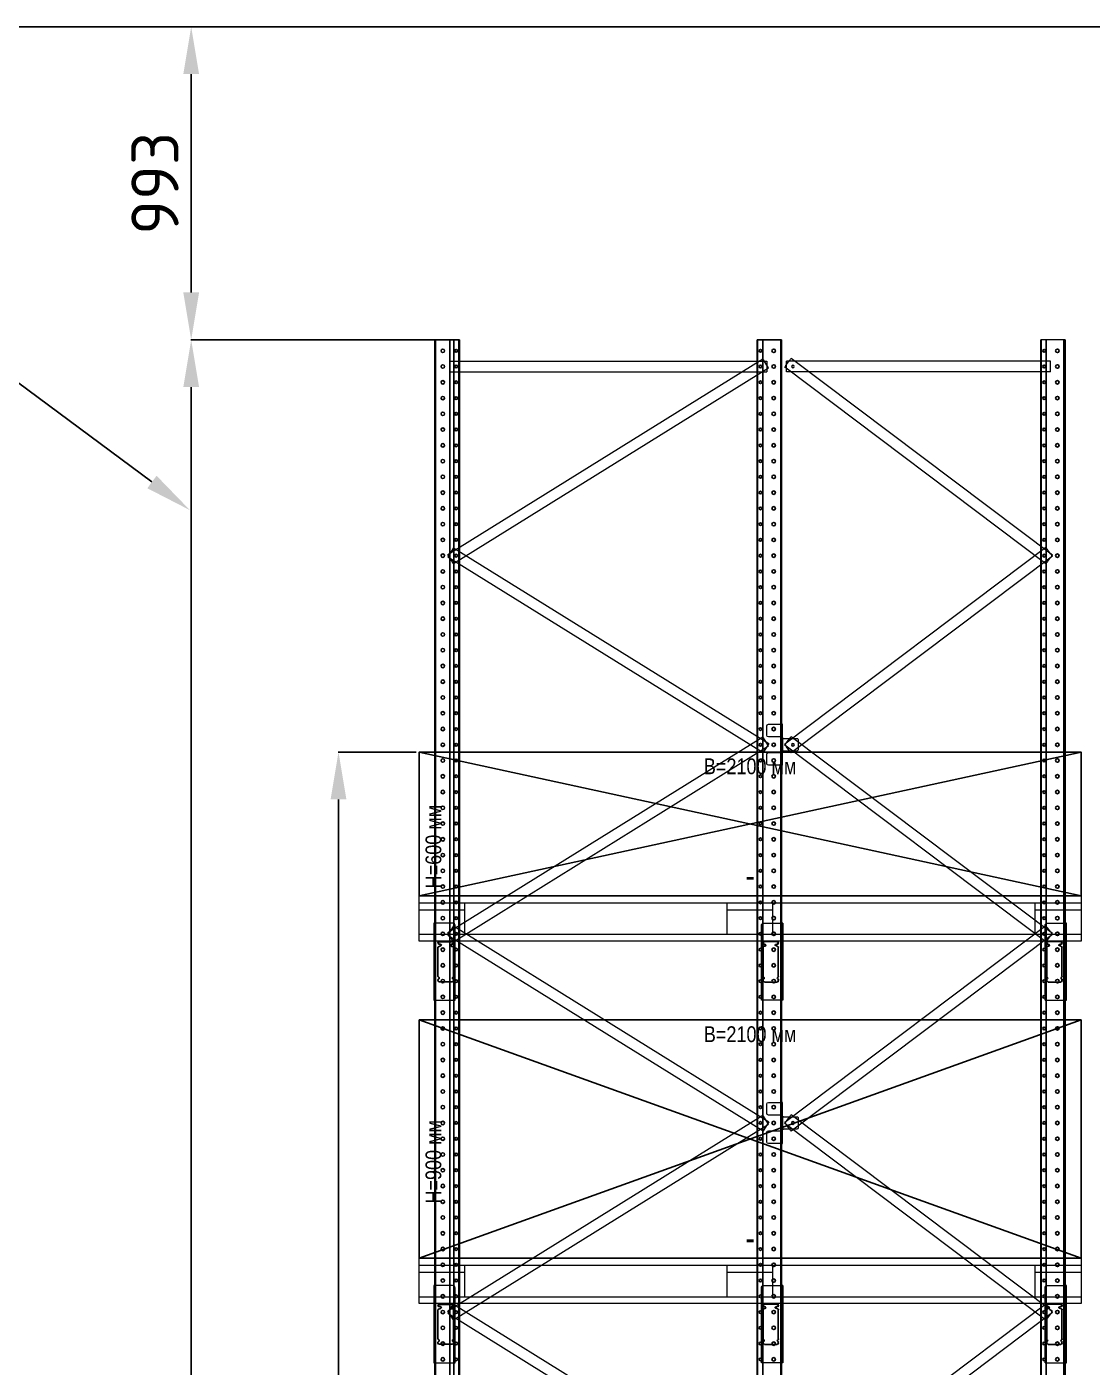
# Model space of a CAD drawing. Header units: millimetres. Extents: x 2140 to 223837, y 2113 to 170313.
# Drawn here: x 196262 to 199643, y 118670 to 122922 of the extents above; entities that cross this region are included whole.
import ezdxf
from ezdxf import colors
from ezdxf.entities.mleader import LeaderData, LeaderLine
from ezdxf.math import Vec2, Vec3

# ---------------------------------------------------------------- set-up
doc = ezdxf.new("R2010")
doc.units = ezdxf.units.MM
for name, color, linetype in [('0_ANNOT_Dimensions', 7, 'Continuous'), ('2.Стойка', 7, 'Continuous'), ('Аннотации', 7, 'Continuous')]:
    doc.layers.add(name, color=color, linetype=linetype)
for name, color, linetype, lineweight in [('1.Балка', 5, 'Continuous', 0), ('20.Груз', 7, 'Continuous', 0), ('25.Размера', 7, 'Continuous', 0), ('42.Наращиватель рамы', 7, 'Continuous', 0), ('7.Поддон', 32, 'Continuous', 0), ('9.Раскосы', 7, 'Continuous', 0), ('_Размеры', 7, 'Continuous', 9)]:
    doc.layers.add(name, color=color, linetype=linetype, lineweight=lineweight)
doc.styles.add('Arial Narrow', font='ARIALN.TTF')
doc.styles.add('GOST', font='isocpeur.ttf')
doc.styles.get("Standard").update_dxf_attribs({"font": 'isocpeur.ttf'})
doc.styles.add('Курсив', font='isocpeui.ttf')
doc.dimstyles.new('150', dxfattribs={"dimtxt": 150, "dimasz": 150, "dimexe": 1, "dimexo": 10, "dimgap": 40, "dimtad": 1, "dimdec": 0, "dimzin": 0, "dimdsep": 46, "dimtxsty": 'Standard', "dimcen": 0.09, "dimadec": 0, "dimazin": 0, "dimtfac": 1, "dimtdec": 0, "dimtofl": 0, "dimtmove": 0, "dimatfit": 3, "dimfxl": 1, "dimtolj": 1, "dimtzin": 0, "dimarcsym": 0})
doc.dimstyles.new('80', dxfattribs={"dimtxt": 80, "dimasz": 80, "dimexe": 0.18, "dimexo": 0, "dimgap": 20, "dimtad": 1, "dimdec": 0, "dimzin": 0, "dimdsep": 46, "dimtxsty": 'Курсив', "dimcen": 0.09, "dimadec": 0, "dimazin": 0, "dimtfac": 1, "dimtdec": 0, "dimtofl": 0, "dimtmove": 0, "dimatfit": 3, "dimfxl": 0.18, "dimtolj": 1, "dimtzin": 0, "dimarcsym": 0})
doc.dimstyles.new('blok40', dxfattribs={"dimtxt": 40, "dimasz": 80, "dimexe": 0.18, "dimexo": 0, "dimgap": 5, "dimtad": 1, "dimtoh": 1, "dimdec": 0, "dimzin": 0, "dimdsep": 46, "dimtxsty": 'GOST', "dimblk": 'NONE', "dimcen": 0.09, "dimse1": 1, "dimse2": 1, "dimsd1": 1, "dimsd2": 1, "dimadec": 0, "dimazin": 0, "dimtfac": 1, "dimtdec": 0, "dimtofl": 0, "dimtmove": 0, "dimatfit": 2, "dimldrblk": 'NONE', "dimfxl": 0.18, "dimtolj": 1, "dimtzin": 0, "dimarcsym": 0})
doc.dimstyles.new('Рзм блок', dxfattribs={"dimtxt": 40, "dimasz": 80, "dimexe": 0.18, "dimexo": 0, "dimgap": 5, "dimtad": 1, "dimtoh": 1, "dimdec": 0, "dimzin": 0, "dimdsep": 46, "dimtxsty": 'Курсив', "dimblk": 'NONE', "dimcen": 0.09, "dimse1": 1, "dimse2": 1, "dimsd1": 1, "dimsd2": 1, "dimadec": 0, "dimazin": 0, "dimtfac": 1, "dimtdec": 0, "dimtofl": 0, "dimtmove": 0, "dimatfit": 2, "dimldrblk": 'NONE', "dimfxl": 0.18, "dimtolj": 1, "dimtzin": 0, "dimarcsym": 0})

# ---------------------------------------------------------------- blocks, each defined once
blk = doc.blocks.new('*U452')
at = {"color": 0, "linetype": 'ByBlock'}
for p, q in [((0, 4), (0, 12204)), ((4.5, 12204), (0, 12204)), ((2, 4), (2, 12204)), ((46.8, 12204), (4.5, 12204)), ((51.1, 12204), (46.8, 12204)), ((57.8, 12204), (51.1, 12204)), ((60.1, 12204), (57.8, 12204)), ((60.1, 4), (60.1, 12204)), ((73.5, 12204), (60.1, 12204)), ((73.5, 12204), (76, 12204)), ((78, 12204), (76, 12204)), ((76, 4), (76, 12204)), ((78, 4), (78, 12204)), ((1022, 4), (1022, 12204)), ((1022, 12204), (1024, 12204)), ((1024, 4), (1024, 12204)), ((1026.5, 12204), (1024, 12204)), ((1026.5, 12204), (1039.9, 12204)), ((1039.9, 4), (1039.9, 12204)), ((1039.9, 12204), (1042.2, 12204)), ((1042.2, 12204), (1048.9, 12204)), ((1048.9, 12204), (1053.2, 12204)), ((1053.2, 4), (1053.2, 12204)), ((1053.2, 12204), (1095.5, 12204)), ((1095.5, 12204), (1100, 12204)), ((1098, 4), (1098, 12204)), ((1100, 4), (1100, 12204))]:
    blk.add_line(p, q, dxfattribs=at)
for centre, radius in [((25, 12169), 5.5), ((67, 12169), 4.25), ((1033, 12169), 4.25), ((1075, 12169), 5.5), ((25, 12119), 5.5), ((67, 12119), 4.25), ((1033, 12119), 4.25), ((1075, 12119), 5.5), ((25, 12069), 5.5), ((67, 12069), 4.25), ((1033, 12069), 4.25), ((1075, 12069), 5.5), ((25, 12019), 5.5), ((67, 12019), 4.25), ((1033, 12019), 4.25), ((1075, 12019), 5.5), ((25, 11969), 5.5), ((67, 11969), 4.25), ((1033, 11969), 4.25), ((1075, 11969), 5.5), ((25, 11919), 5.5), ((67, 11919), 4.25), ((1033, 11919), 4.25), ((1075, 11919), 5.5), ((25, 11869), 5.5), ((67, 11869), 4.25), ((1033, 11869), 4.25), ((1075, 11869), 5.5), ((25, 11819), 5.5), ((67, 11819), 4.25), ((1033, 11819), 4.25), ((1075, 11819), 5.5), ((25, 11769), 5.5), ((67, 11769), 4.25), ((1033, 11769), 4.25), ((1075, 11769), 5.5), ((25, 11719), 5.5), ((67, 11719), 4.25), ((1033, 11719), 4.25), ((1075, 11719), 5.5), ((25, 11669), 5.5), ((67, 11669), 4.25), ((1033, 11669), 4.25), ((1075, 11669), 5.5), ((25, 11619), 5.5), ((67, 11619), 4.25), ((1033, 11619), 4.25), ((1075, 11619), 5.5), ((25, 11569), 5.5), ((67, 11569), 4.25), ((1033, 11569), 4.25), ((1075, 11569), 5.5), ((25, 11519), 5.5), ((67, 11519), 4.25), ((1033, 11519), 4.25), ((1075, 11519), 5.5), ((25, 11469), 5.5), ((67, 11469), 4.25), ((1033, 11469), 4.25), ((1075, 11469), 5.5), ((25, 11419), 5.5), ((67, 11419), 4.25), ((1033, 11419), 4.25), ((1075, 11419), 5.5), ((25, 11369), 5.5), ((67, 11369), 4.25), ((1033, 11369), 4.25), ((1075, 11369), 5.5), ((25, 11319), 5.5), ((67, 11319), 4.25), ((1033, 11319), 4.25), ((1075, 11319), 5.5), ((25, 11269), 5.5), ((67, 11269), 4.25), ((1033, 11269), 4.25), ((1075, 11269), 5.5), ((25, 11219), 5.5), ((67, 11219), 4.25), ((1033, 11219), 4.25), ((1075, 11219), 5.5), ((25, 11169), 5.5), ((67, 11169), 4.25), ((1033, 11169), 4.25), ((1075, 11169), 5.5), ((25, 11119), 5.5), ((67, 11119), 4.25), ((1033, 11119), 4.25), ((1075, 11119), 5.5), ((25, 11069), 5.5), ((67, 11069), 4.25), ((1033, 11069), 4.25), ((1075, 11069), 5.5), ((25, 11019), 5.5), ((67, 11019), 4.25), ((1033, 11019), 4.25), ((1075, 11019), 5.5), ((25, 10969), 5.5), ((67, 10969), 4.25), ((1033, 10969), 4.25), ((1075, 10969), 5.5), ((25, 10919), 5.5), ((67, 10919), 4.25), ((1033, 10919), 4.25), ((1075, 10919), 5.5), ((25, 10869), 5.5), ((67, 10869), 4.25), ((1033, 10869), 4.25), ((1075, 10869), 5.5), ((25, 10819), 5.5), ((67, 10819), 4.25), ((1033, 10819), 4.25), ((1075, 10819), 5.5), ((25, 10769), 5.5), ((67, 10769), 4.25), ((1033, 10769), 4.25), ((1075, 10769), 5.5), ((25, 10719), 5.5), ((67, 10719), 4.25), ((1033, 10719), 4.25), ((1075, 10719), 5.5), ((25, 10669), 5.5), ((67, 10669), 4.25), ((1033, 10669), 4.25), ((1075, 10669), 5.5), ((25, 10619), 5.5), ((67, 10619), 4.25), ((1033, 10619), 4.25), ((1075, 10619), 5.5), ((25, 10569), 5.5), ((67, 10569), 4.25), ((1033, 10569), 4.25), ((1075, 10569), 5.5), ((25, 10519), 5.5), ((67, 10519), 4.25), ((1033, 10519), 4.25), ((1075, 10519), 5.5), ((25, 10469), 5.5), ((67, 10469), 4.25), ((1033, 10469), 4.25), ((1075, 10469), 5.5), ((25, 10419), 5.5), ((67, 10419), 4.25), ((1033, 10419), 4.25), ((1075, 10419), 5.5), ((25, 10369), 5.5), ((67, 10369), 4.25), ((1033, 10369), 4.25), ((1075, 10369), 5.5), ((25, 10319), 5.5), ((67, 10319), 4.25), ((1033, 10319), 4.25), ((1075, 10319), 5.5), ((25, 10269), 5.5), ((67, 10269), 4.25), ((1033, 10269), 4.25), ((1075, 10269), 5.5), ((25, 10219), 5.5), ((67, 10219), 4.25), ((1033, 10219), 4.25), ((1075, 10219), 5.5), ((25, 10169), 5.5), ((67, 10169), 4.25), ((1033, 10169), 4.25), ((1075, 10169), 5.5), ((25, 10119), 5.5), ((67, 10119), 4.25), ((1033, 10119), 4.25), ((1075, 10119), 5.5), ((25, 10069), 5.5), ((67, 10069), 4.25), ((1033, 10069), 4.25), ((1075, 10069), 5.5), ((25, 10019), 5.5), ((67, 10019), 4.25), ((1033, 10019), 4.25), ((1075, 10019), 5.5), ((25, 9969), 5.5), ((67, 9969), 4.25), ((1033, 9969), 4.25), ((1075, 9969), 5.5), ((25, 9919), 5.5), ((67, 9919), 4.25), ((1033, 9919), 4.25), ((1075, 9919), 5.5), ((25, 9869), 5.5), ((67, 9869), 4.25), ((1033, 9869), 4.25), ((1075, 9869), 5.5), ((25, 9819), 5.5), ((1075, 9819), 5.5), ((67, 9819), 4.25), ((1033, 9819), 4.25), ((25, 9769), 5.5), ((67, 9769), 4.25), ((1033, 9769), 4.25), ((1075, 9769), 5.5), ((25, 9719), 5.5), ((67, 9719), 4.25), ((1033, 9719), 4.25), ((1075, 9719), 5.5), ((25, 9669), 5.5), ((67, 9669), 4.25), ((1033, 9669), 4.25), ((1075, 9669), 5.5), ((25, 9619), 5.5), ((67, 9619), 4.25), ((1033, 9619), 4.25), ((1075, 9619), 5.5), ((25, 9569), 5.5), ((67, 9569), 4.25), ((1033, 9569), 4.25), ((1075, 9569), 5.5), ((25, 9519), 5.5), ((67, 9519), 4.25), ((1033, 9519), 4.25), ((1075, 9519), 5.5), ((25, 9469), 5.5), ((67, 9469), 4.25), ((1033, 9469), 4.25), ((1075, 9469), 5.5), ((25, 9419), 5.5), ((67, 9419), 4.25), ((1033, 9419), 4.25), ((1075, 9419), 5.5), ((25, 9369), 5.5), ((67, 9369), 4.25), ((1033, 9369), 4.25), ((1075, 9369), 5.5), ((25, 9319), 5.5), ((67, 9319), 4.25), ((1033, 9319), 4.25), ((1075, 9319), 5.5), ((25, 9269), 5.5), ((67, 9269), 4.25), ((1033, 9269), 4.25), ((1075, 9269), 5.5), ((25, 9219), 5.5), ((67, 9219), 4.25), ((1033, 9219), 4.25), ((1075, 9219), 5.5), ((25, 9169), 5.5), ((67, 9169), 4.25), ((1033, 9169), 4.25), ((1075, 9169), 5.5), ((25, 9119), 5.5), ((67, 9119), 4.25), ((1033, 9119), 4.25), ((1075, 9119), 5.5), ((25, 9069), 5.5), ((67, 9069), 4.25), ((1033, 9069), 4.25), ((1075, 9069), 5.5), ((25, 9019), 5.5), ((67, 9019), 4.25), ((1033, 9019), 4.25), ((1075, 9019), 5.5), ((25, 8969), 5.5), ((1075, 8969), 5.5), ((67, 8969), 4.25), ((1033, 8969), 4.25)]:
    blk.add_circle(centre, radius, dxfattribs=at)
at = {"layer": '9.Раскосы', "color": 0, "linetype": 'ByBlock'}
for p, q in [((41.2, 12115.1), (59.2, 12144)), ((1053, 12136), (47, 12136)), ((47, 12136), (47, 12102)), ((1059.1, 11522.9), (59.2, 12144)), ((1053, 12136), (1053, 12102)), ((1041.2, 11494), (41.2, 12115.1)), ((1053, 12102), (47, 12102)), ((1040.9, 11544), (40.9, 10922.9)), ((1040.9, 11544), (1058.8, 11515.1)), ((1058.8, 11515.1), (58.8, 10894)), ((1041.2, 11494), (1059.1, 11522.9)), ((41.2, 10915.1), (59.1, 10944)), ((1059.1, 10322.9), (59.1, 10944)), ((40.9, 10922.9), (58.8, 10894)), ((1041.2, 10294), (41.2, 10915.1)), ((1040.9, 10344), (40.9, 9722.9)), ((1040.9, 10344), (1058.8, 10315.1)), ((1058.8, 10315.1), (58.8, 9694)), ((1041.2, 10294), (1059.1, 10322.9)), ((41.2, 9715.1), (59.1, 9744)), ((1059.1, 9122.9), (59.1, 9744)), ((40.9, 9722.9), (58.8, 9694)), ((1041.2, 9094), (41.2, 9715.1)), ((1040.9, 9144), (40.9, 8522.9)), ((1040.9, 9144), (1058.8, 9115.1)), ((1058.8, 9115.1), (58.9, 8494)), ((1041.2, 9094), (1059.1, 9122.9))]:
    blk.add_line(p, q, dxfattribs=at)
blk = doc.blocks.new('*U515')
at = {"color": 0, "linetype": 'Continuous', "lineweight": 25}
for p, q in [((0, 0), (0, 12200)), ((4.5, 0), (4.5, 12200)), ((60.1, 0), (60.1, 12200)), ((76, 0), (76, 12200)), ((78, 0), (78, 12200))]:
    blk.add_line(p, q, dxfattribs=at)
for centre, radius in [((25, 12165), 5.5), ((67, 12165), 4.25), ((25, 12115), 5.5), ((67, 12115), 4.25), ((25, 12065), 5.5), ((67, 12065), 4.25), ((25, 12015), 5.5), ((67, 12015), 4.25), ((25, 11965), 5.5), ((67, 11965), 4.25), ((25, 11915), 5.5), ((67, 11915), 4.25), ((25, 11865), 5.5), ((67, 11865), 4.25), ((25, 11815), 5.5), ((67, 11815), 4.25), ((25, 11765), 5.5), ((67, 11765), 4.25), ((25, 11715), 5.5), ((67, 11715), 4.25), ((25, 11665), 5.5), ((67, 11665), 4.25), ((25, 11615), 5.5), ((67, 11615), 4.25), ((25, 11565), 5.5), ((67, 11565), 4.25), ((25, 11515), 5.5), ((67, 11515), 4.25), ((25, 11465), 5.5), ((67, 11465), 4.25), ((25, 11415), 5.5), ((67, 11415), 4.25), ((25, 11365), 5.5), ((67, 11365), 4.25), ((25, 11315), 5.5), ((67, 11315), 4.25), ((25, 11265), 5.5), ((67, 11265), 4.25), ((25, 11215), 5.5), ((67, 11215), 4.25), ((25, 11165), 5.5), ((67, 11165), 4.25), ((25, 11115), 5.5), ((67, 11115), 4.25), ((25, 11065), 5.5), ((67, 11065), 4.25), ((25, 11015), 5.5), ((67, 11015), 4.25), ((25, 10965), 5.5), ((67, 10965), 4.25), ((25, 10915), 5.5), ((67, 10915), 4.25), ((25, 10865), 5.5), ((67, 10865), 4.25), ((25, 10815), 5.5), ((67, 10815), 4.25), ((25, 10765), 5.5), ((67, 10765), 4.25), ((25, 10715), 5.5), ((67, 10715), 4.25), ((25, 10665), 5.5), ((67, 10665), 4.25), ((25, 10615), 5.5), ((67, 10615), 4.25), ((25, 10565), 5.5), ((67, 10565), 4.25), ((25, 10515), 5.5), ((67, 10515), 4.25), ((25, 10465), 5.5), ((67, 10465), 4.25), ((25, 10415), 5.5), ((67, 10415), 4.25), ((25, 10365), 5.5), ((67, 10365), 4.25), ((25, 10315), 5.5), ((67, 10315), 4.25), ((25, 10265), 5.5), ((67, 10265), 4.25), ((25, 10215), 5.5), ((67, 10215), 4.25), ((25, 10165), 5.5), ((67, 10165), 4.25), ((25, 10115), 5.5), ((67, 10115), 4.25), ((25, 10065), 5.5), ((67, 10065), 4.25), ((25, 10015), 5.5), ((67, 10015), 4.25), ((25, 9965), 5.5), ((67, 9965), 4.25), ((25, 9915), 5.5), ((67, 9915), 4.25), ((25, 9865), 5.5), ((67, 9865), 4.25), ((25, 9815), 5.5), ((67, 9815), 4.25), ((25, 9765), 5.5), ((67, 9765), 4.25), ((25, 9715), 5.5), ((67, 9715), 4.25), ((25, 9665), 5.5), ((67, 9665), 4.25), ((25, 9615), 5.5), ((67, 9615), 4.25), ((25, 9565), 5.5), ((67, 9565), 4.25), ((25, 9515), 5.5), ((67, 9515), 4.25), ((25, 9465), 5.5), ((67, 9465), 4.25), ((25, 9415), 5.5), ((67, 9415), 4.25), ((25, 9365), 5.5), ((67, 9365), 4.25), ((25, 9315), 5.5), ((67, 9315), 4.25), ((25, 9265), 5.5), ((67, 9265), 4.25), ((25, 9215), 5.5), ((67, 9215), 4.25), ((25, 9165), 5.5), ((67, 9165), 4.25), ((25, 9115), 5.5), ((67, 9115), 4.25), ((25, 9065), 5.5), ((67, 9065), 4.25), ((25, 9015), 5.5), ((67, 9015), 4.25), ((25, 8965), 5.5), ((67, 8965), 4.25)]:
    blk.add_circle(centre, radius, dxfattribs=at)
at = {"layer": '_Размеры', "color": 0}
blk.add_line((0, 12200), (78, 12200), dxfattribs=at)
blk = doc.blocks.new('*D428')
at = {"layer": 'Defpoints', "color": 0, "linetype": 'ByBlock', "transparency": 16777216}
for p in [(23.2, 2.4), (23.2, 2.4), (-802.8, -625.6)]:
    blk.add_point(p, dxfattribs=at)
at = {"layer": 'Defpoints', "color": 0, "linetype": 'ByBlock', "transparency": 16777216, "insert": (-782.1, -588.2), "char_height": 15, "attachment_point": 5, "rotation": 36.9733, "style": 'Курсив'}
blk.add_mtext('\\A1;1038', dxfattribs=at)
blk = doc.blocks.new('_None')
blk = doc.blocks.new('*D426')
at = {"layer": 'Defpoints', "color": 0, "linetype": 'ByBlock', "transparency": 16777216}
for p in [(-823.2, 598.4), (8.8, -21.6), (8.8, -21.6)]:
    blk.add_point(p, dxfattribs=at)
at = {"layer": 'Defpoints', "color": 0, "linetype": 'ByBlock', "transparency": 16777216, "insert": (-781.5, 589), "char_height": 15, "attachment_point": 5, "rotation": 323.0267, "style": 'Курсив'}
blk.add_mtext('\\A1;1038', dxfattribs=at)
blk = doc.blocks.new('*U461')
at = {"color": 0, "linetype": 'ByBlock'}
for p, q in [((-22, 10), (-22, -20)), ((23, 15), (-17, 15)), ((23, 15), (28, 15)), ((25.5, 15), (25.5, -25)), ((28, 15), (28, -25)), ((-17, -25), (23, -25)), ((28, -25), (23, -25)), ((25.5, -25), (25.5, -30)), ((25.5, -30), (30.5, -30)), ((25.5, -70), (25.5, -30)), ((28, -25), (28, -30)), ((28, -70), (28, -30)), ((73, -30), (30.5, -30)), ((78, -65), (78, -35)), ((-22, -80), (-22, -110)), ((23, -75), (-17, -75)), ((23, -75), (28, -75)), ((30.5, -70), (25.5, -70)), ((25.5, -70), (25.5, -75)), ((25.5, -75), (25.5, -115)), ((28, -70), (28, -75)), ((28, -75), (28, -115)), ((30.5, -70), (73, -70)), ((-17, -115), (23, -115)), ((28, -115), (23, -115))]:
    blk.add_line(p, q, dxfattribs=at)
for centre, radius in [((0, 0), 5.5), ((61, -50), 4.5), ((0, -100), 5.5)]:
    blk.add_circle(centre, radius, dxfattribs=at)
for centre, start, end in [((-17, 10), 90, 180), ((-17, -20), 180, 270), ((73, -35), 0, 90), ((-17, -80), 90, 180), ((73, -65), 270, 0), ((-17, -110), 180, 270)]:
    blk.add_arc(centre, 5, start, end, dxfattribs=at)
blk = doc.blocks.new('*U942')
at = {"layer": '42.Наращиватель рамы', "linetype": 'ByBlock', "rotation": 180}
blk.add_blockref('*U461', (29, -50), dxfattribs=at)
blk = doc.blocks.new('*U939')
at = {"color": 0, "linetype": 'ByBlock', "lineweight": -2, "transparency": 16777216}
for p in [(0, 10800), (0, 9600)]:
    blk.add_blockref('*U942', p, dxfattribs=at)
blk = doc.blocks.new('*D460')
at = {"layer": 'Defpoints', "color": 0, "linetype": 'ByBlock', "transparency": 16777216}
for p in [(-817, -17), (20, -12), (20, -12)]:
    blk.add_point(p, dxfattribs=at)
at = {"layer": 'Defpoints', "color": 0, "linetype": 'ByBlock', "transparency": 16777216, "insert": (-778, 0.6), "char_height": 15, "attachment_point": 5, "style": 'Курсив'}
blk.add_mtext('\\A1;837', dxfattribs=at)
blk = doc.blocks.new('*D976')
at = {"layer": '0_ANNOT_Dimensions', "color": 0, "lineweight": -2, "transparency": 16777216}
for p, q in [((197241.9, 122922.5), (196782.6, 122922.5)), ((196783.6, 122079.5), (196783.6, 122772.5)), ((197607, 121929.5), (196782.6, 121929.5))]:
    blk.add_line(p, q, dxfattribs=at)
at = {"layer": '0_ANNOT_Dimensions', "color": 0, "transparency": 16777216}
for points in [[(196758.6, 122772.5), (196808.6, 122772.5), (196783.6, 122922.5)], [(196758.6, 122079.5), (196808.6, 122079.5), (196783.6, 121929.5)]]:
    blk.add_solid(points, dxfattribs=at)
at = {"layer": 'Defpoints', "color": 0, "transparency": 16777216}
for p in [(196783.6, 122922.5), (197251.9, 122922.5), (197617, 121929.5)]:
    blk.add_point(p, dxfattribs=at)
at = {"layer": '0_ANNOT_Dimensions', "color": 0, "transparency": 16777216, "insert": (196668.6, 122426), "char_height": 150, "attachment_point": 5, "rotation": 90}
blk.add_mtext('\\A1;993', dxfattribs=at)
blk = doc.blocks.new('*D974')
at = {"layer": '0_ANNOT_Dimensions', "color": 0, "lineweight": -2, "transparency": 16777216}
for p, q in [((197607, 121929.5), (196782.6, 121929.5)), ((196783.6, 121779.5), (196783.6, 109879.5)), ((197584.3, 109729.5), (196782.6, 109729.5))]:
    blk.add_line(p, q, dxfattribs=at)
at = {"layer": '0_ANNOT_Dimensions', "color": 0, "transparency": 16777216}
for points in [[(196758.6, 121779.5), (196808.6, 121779.5), (196783.6, 121929.5)], [(196758.6, 109879.5), (196808.6, 109879.5), (196783.6, 109729.5)]]:
    blk.add_solid(points, dxfattribs=at)
at = {"layer": 'Defpoints', "color": 0, "transparency": 16777216}
for p in [(197617, 121929.5), (196783.6, 109729.5), (197594.3, 109729.5)]:
    blk.add_point(p, dxfattribs=at)
at = {"layer": '0_ANNOT_Dimensions', "color": 0, "transparency": 16777216, "insert": (196668.6, 115829.5), "char_height": 150, "attachment_point": 5, "rotation": 90}
blk.add_mtext('\\A1;12200', dxfattribs=at)
blk = doc.blocks.new('*D975')
at = {"layer": '0_ANNOT_Dimensions', "color": 0, "lineweight": -2, "transparency": 16777216}
for p, q in [((197497, 120621.3), (197250, 120621.3)), ((197251, 120471.3), (197251, 109872.5)), ((197747, 109722.5), (197250, 109722.5))]:
    blk.add_line(p, q, dxfattribs=at)
at = {"layer": '0_ANNOT_Dimensions', "color": 0, "transparency": 16777216}
for points in [[(197226, 120471.3), (197276, 120471.3), (197251, 120621.3)], [(197226, 109872.5), (197276, 109872.5), (197251, 109722.5)]]:
    blk.add_solid(points, dxfattribs=at)
at = {"layer": 'Defpoints', "color": 0, "transparency": 16777216}
for p in [(197507, 120621.3), (197251, 109722.5), (197757, 109722.5)]:
    blk.add_point(p, dxfattribs=at)
at = {"layer": '0_ANNOT_Dimensions', "color": 0, "transparency": 16777216, "insert": (197136, 115171.9), "char_height": 150, "attachment_point": 5, "rotation": 90}
blk.add_mtext('\\A1;10899', dxfattribs=at)
blk = doc.blocks.new('*U922')
at = {"layer": '1.Балка', "color": 0, "linetype": 'ByBlock'}
for p, q in [((-15.5, -135.2), (-15.5, -42.5)), ((-15.5, -42.5), (-14.3, -42.5)), ((-14.3, -135.2), (-14.3, -42.5)), ((-14.2, -29.5), (-14.2, -29.5)), ((-13.5, -39.7), (-6.8, -37.2)), ((-13.1, -40.8), (-13.5, -39.7)), ((-13.1, -40.8), (-6.4, -38.4)), ((-9.8, -23.2), (28.8, -23.2)), ((-9.8, -24.4), (-9.8, -23.2)), ((-9.8, -24.4), (28.8, -24.4)), ((-9.8, -24.4), (28.8, -24.4)), ((-9.8, -25.6), (-9.8, -24.4)), ((-9.8, -25.6), (28.8, -25.6)), ((-7.5, -32.2), (-9.8, -32.2)), ((-9.8, -33.4), (-9.8, -32.2)), ((-7.5, -33.4), (-9.8, -33.4)), ((-7.5, -33.4), (-9.8, -33.4)), ((-9.8, -34.6), (-9.8, -33.4)), ((-7.5, -34.6), (-9.8, -34.6)), ((-7.5, -32.2), (-7.5, -33.4)), ((-7.5, -33.4), (-7.5, -34.6)), ((-6.8, -37.2), (-6.4, -38.4)), ((26.5, -33.4), (26.5, -32.2)), ((28.8, -32.2), (26.5, -32.2)), ((28.8, -33.4), (26.5, -33.4)), ((27.9, -39.7), (28.2, -38.5)), ((27.9, -39.7), (31.8, -40.4)), ((28.2, -38.5), (32, -39.2)), ((28.6, -34.6), (28.6, -33.4)), ((28.8, -23.2), (28.8, -24.4)), ((28.8, -24.4), (28.8, -25.6)), ((28.8, -32.2), (28.8, -33.4)), ((32, -39.2), (31.8, -40.4)), ((33.3, -42.2), (33.3, -135.2)), ((33.3, -42.2), (34.5, -42.2)), ((34.5, -42.2), (34.5, -135.2)), ((1015.5, -42.2), (1015.5, -135.2)), ((1016.7, -42.2), (1015.5, -42.2)), ((1016.7, -42.2), (1016.7, -135.2)), ((1017, -30.3), (1017, -30.3)), ((1021.8, -38.5), (1018, -39.2)), ((1018, -39.2), (1018.2, -40.4)), ((1022.1, -39.7), (1018.2, -40.4)), ((1059.8, -23.2), (1021.2, -23.2)), ((1021.2, -23.2), (1021.2, -24.4)), ((1059.8, -24.4), (1021.2, -24.4)), ((1059.8, -24.4), (1021.2, -24.4)), ((1021.2, -24.4), (1021.2, -25.6)), ((1059.8, -25.6), (1021.2, -25.6)), ((1021.2, -32.2), (1023.5, -32.2)), ((1021.2, -32.2), (1021.2, -33.4)), ((1021.2, -33.4), (1023.5, -33.4)), ((1021.4, -34.6), (1021.4, -33.4)), ((1022.1, -39.7), (1021.8, -38.5)), ((1023.5, -33.4), (1023.5, -32.2)), ((1056.8, -37.2), (1056.4, -38.4)), ((1063.1, -40.8), (1056.4, -38.4)), ((1063.5, -39.7), (1056.8, -37.2)), ((1057.5, -32.2), (1059.8, -32.2)), ((1057.5, -32.2), (1057.5, -33.4)), ((1057.5, -33.4), (1059.8, -33.4)), ((1057.5, -33.4), (1057.5, -34.6)), ((1057.5, -33.4), (1059.8, -33.4)), ((1057.5, -34.6), (1059.8, -34.6)), ((1059.8, -24.4), (1059.8, -23.2)), ((1059.8, -25.6), (1059.8, -24.4)), ((1059.8, -33.4), (1059.8, -32.2)), ((1059.8, -34.6), (1059.8, -33.4)), ((1063.1, -40.8), (1063.5, -39.7)), ((1064.3, -29.5), (1064.3, -29.5)), ((1064.3, -135.2), (1064.3, -42.5)), ((1065.5, -42.5), (1064.3, -42.5)), ((1065.5, -135.2), (1065.5, -42.5)), ((-14.3, -135.2), (-15.5, -135.2)), ((-15.5, -148.2), (-15.5, -145.5)), ((-15.5, -145.5), (-14.3, -145.5)), ((-14.3, -148.2), (-15.5, -148.2)), ((-14.3, -148.2), (-14.3, -145.5)), ((-14, -137.8), (-13.4, -136.7)), ((-14, -142.9), (-13.4, -144)), ((29.5, -152), (-10.5, -152)), ((-10.5, -153.2), (-10.5, -152)), ((29.5, -153.2), (-10.5, -153.2)), ((29.5, -152), (29.5, -153.2)), ((33, -137.8), (32.4, -136.7)), ((33, -142.9), (32.4, -144)), ((34.5, -135.2), (33.3, -135.2)), ((33.3, -145.5), (33.3, -148.2)), ((33.3, -145.5), (34.5, -145.5)), ((34.5, -148.2), (33.3, -148.2)), ((34.5, -145.5), (34.5, -148.2)), ((1015.5, -135.2), (1016.7, -135.2)), ((1015.5, -145.5), (1015.5, -148.2)), ((1016.7, -145.5), (1015.5, -145.5)), ((1015.5, -148.2), (1016.7, -148.2)), ((1016.7, -145.5), (1016.7, -148.2)), ((1017, -137.8), (1017.6, -136.7)), ((1017, -142.9), (1017.6, -144)), ((1020.5, -152), (1060.5, -152)), ((1020.5, -152), (1020.5, -153.2)), ((1020.5, -153.2), (1060.5, -153.2)), ((1060.5, -153.2), (1060.5, -152)), ((1064, -137.8), (1063.4, -136.7)), ((1064, -142.9), (1063.4, -144)), ((1064.3, -135.2), (1065.5, -135.2)), ((1064.3, -148.2), (1064.3, -145.5)), ((1065.5, -145.5), (1064.3, -145.5)), ((1064.3, -148.2), (1065.5, -148.2)), ((1065.5, -148.2), (1065.5, -145.5))]:
    blk.add_line(p, q, dxfattribs=at)
for points in [[(-29, 34.3), (-29, -210.7), (-21, -210.7), (39, -210.7), (39, 26.3, 0.414214), (31, 34.3), (-21, 34.3), (-29, 34.3), (-25, 34.3), (-25, -210.7)], [(1079, 34.3), (1079, -210.7), (1071, -210.7), (1011, -210.7), (1011, 26.3, -0.414214), (1019, 34.3), (1071, 34.3), (1079, 34.3), (1075, 34.3), (1075, -210.7)]]:
    blk.add_lwpolyline(points, format="xyb", dxfattribs=at)
for centre, radius, start, end in [((-9.8, -28.9), 5.71, 90, 270), ((-12.5, -42.5), 3, 110, 180), ((-9.8, -28.9), 4.51, 90, 270), ((-9.8, -28.9), 4.5, 90, 270), ((-12.5, -42.5), 1.8, 110, 180), ((-9.8, -28.9), 3.3, 90, 270), ((-7.5, -35.4), 3.2, 290, 90), ((-7.5, -35.4), 2, 290, 90), ((28.5, -36.6), 3.2, 87.83, 260), ((28.5, -36.6), 2, 87.83, 260), ((28.8, -28.9), 5.71, 267.83, 90), ((28.8, -28.9), 4.51, 267.83, 90), ((28.8, -28.9), 4.5, 270, 90), ((28.8, -28.9), 3.3, 270, 90), ((31.5, -42.2), 1.8, 0, 80), ((31.5, -42.2), 3, 0, 80), ((1021.2, -28.9), 5.71, 90, 272.17), ((1018.5, -42.2), 3, 100, 180), ((1021.2, -28.9), 4.51, 90, 272.17), ((1021.2, -28.9), 4.5, 90, 270), ((1018.5, -42.2), 1.8, 100, 180), ((1021.2, -28.9), 3.3, 90, 270), ((1021.5, -36.6), 3.2, 280, 92.17), ((1021.5, -36.6), 2, 280, 92.17), ((1057.5, -35.4), 3.2, 90, 250), ((1057.5, -35.4), 2, 90, 250), ((1059.8, -28.9), 5.71, 270, 90), ((1059.8, -28.9), 4.51, 270, 90), ((1059.8, -28.9), 4.5, 270, 90), ((1059.8, -28.9), 3.3, 270, 90), ((1062.5, -42.5), 1.8, 0, 70), ((1062.5, -42.5), 3, 0, 70), ((-12.5, -135.2), 3, 180, 240), ((-12.5, -145.5), 3, 120, 180), ((-10.5, -148.2), 5, 180, 270), ((-12.5, -135.2), 1.8, 180, 240), ((-12.5, -145.5), 1.8, 120, 180), ((-10.5, -148.2), 3.8, 180, 270), ((-15.5, -140.4), 3, 300, 60), ((-15.5, -140.4), 4.2, 300, 60), ((29.5, -148.2), 3.8, 270, 0), ((29.5, -148.2), 5, 270, 0), ((34.5, -140.4), 4.2, 120, 240), ((34.5, -140.4), 3, 120, 240), ((31.5, -135.2), 1.8, 300, 0), ((31.5, -145.5), 1.8, 0, 60), ((31.5, -135.2), 3, 300, 0), ((31.5, -145.5), 3, 0, 60), ((1018.5, -135.2), 3, 180, 240), ((1018.5, -145.5), 3, 120, 180), ((1020.5, -148.2), 5, 180, 270), ((1018.5, -135.2), 1.8, 180, 240), ((1018.5, -145.5), 1.8, 120, 180), ((1020.5, -148.2), 3.8, 180, 270), ((1015.5, -140.4), 3, 300, 60), ((1015.5, -140.4), 4.2, 300, 60), ((1060.5, -148.2), 3.8, 270, 0), ((1060.5, -148.2), 5, 270, 0), ((1065.5, -140.4), 4.2, 120, 240), ((1065.5, -140.4), 3, 120, 240), ((1062.5, -135.2), 1.8, 300, 0), ((1062.5, -145.5), 1.8, 0, 60), ((1062.5, -135.2), 3, 300, 0), ((1062.5, -145.5), 3, 0, 60)]:
    blk.add_arc(centre, radius, start, end, dxfattribs=at)
blk = doc.blocks.new('*D930')
at = {"layer": 'Defpoints', "color": 0, "transparency": 16777216}
for p in [(-29, -196.2), (-29, -210.3), (39, -193.1)]:
    blk.add_point(p, dxfattribs=at)
at = {"layer": '0_ANNOT_Dimensions', "color": 0, "transparency": 16777216, "insert": (7.2, -200.3), "char_height": 10, "attachment_point": 5, "style": 'Курсив'}
blk.add_mtext('\\A1;close', dxfattribs=at)
blk = doc.blocks.new('*D1199')
at = {"layer": 'Defpoints', "color": 0, "linetype": 'ByBlock', "transparency": 16777216}
for p in [(-1050, 900), (-1050, 0), (-1050, 0)]:
    blk.add_point(p, dxfattribs=at)
at = {"layer": '20.Груз', "color": 0, "linetype": 'ByBlock', "transparency": 16777216, "insert": (-1004.5, 450), "char_height": 50, "attachment_point": 5, "rotation": 90, "style": 'Arial Narrow'}
blk.add_mtext('\\A1;H=900 мм', dxfattribs=at)
blk = doc.blocks.new('*D1200')
at = {"layer": 'Defpoints', "color": 0, "linetype": 'ByBlock', "transparency": 16777216}
for p in [(-1050, 900), (1050, 900), (1050, 900)]:
    blk.add_point(p, dxfattribs=at)
at = {"layer": '20.Груз', "color": 0, "linetype": 'ByBlock', "transparency": 16777216, "insert": (0, 854.5), "char_height": 50, "attachment_point": 5, "style": 'Arial Narrow'}
blk.add_mtext('\\A1;B=2100 мм', dxfattribs=at)
blk = doc.blocks.new('*D1201')
at = {"layer": 'Defpoints', "color": 0, "linetype": 'ByBlock', "transparency": 16777216}
for p in [(0, 900, 0), (0, 0, 0), (0, 0)]:
    blk.add_point(p, dxfattribs=at)
at = {"layer": '25.Размера', "color": 0, "linetype": 'ByBlock', "transparency": 16777216, "insert": (0, 208.6), "char_height": 80, "attachment_point": 5, "style": 'Arial Narrow'}
blk.add_mtext('\\A1;-', dxfattribs=at)
blk = doc.blocks.new('*D1629')
at = {"layer": 'Defpoints', "color": 0, "linetype": 'ByBlock', "transparency": 16777216}
for p in [(-1050, 600), (-1050, 0), (-1050, 0)]:
    blk.add_point(p, dxfattribs=at)
at = {"layer": '20.Груз', "color": 0, "linetype": 'ByBlock', "transparency": 16777216, "insert": (-1004.5, 300), "char_height": 50, "attachment_point": 5, "rotation": 90, "style": 'Arial Narrow'}
blk.add_mtext('\\A1;H=600 мм', dxfattribs=at)
blk = doc.blocks.new('*D1630')
at = {"layer": 'Defpoints', "color": 0, "linetype": 'ByBlock', "transparency": 16777216}
for p in [(-1050, 600), (1050, 600), (1050, 600)]:
    blk.add_point(p, dxfattribs=at)
at = {"layer": '20.Груз', "color": 0, "linetype": 'ByBlock', "transparency": 16777216, "insert": (0, 554.5), "char_height": 50, "attachment_point": 5, "style": 'Arial Narrow'}
blk.add_mtext('\\A1;B=2100 мм', dxfattribs=at)
blk = doc.blocks.new('*D1631')
at = {"layer": 'Defpoints', "color": 0, "linetype": 'ByBlock', "transparency": 16777216}
for p in [(0, 600, 0), (0, 0, 0), (0, 0)]:
    blk.add_point(p, dxfattribs=at)
at = {"layer": '25.Размера', "color": 0, "linetype": 'ByBlock', "transparency": 16777216, "insert": (0, 208.6), "char_height": 80, "attachment_point": 5, "style": 'Arial Narrow'}
blk.add_mtext('\\A1;-', dxfattribs=at)
blk = doc.blocks.new('*U427')
at = {"layer": '9.Раскосы', "color": 0, "linetype": 'ByBlock'}
for p, q in [((-823.2, -598.4), (5.8, 25.6)), ((7.3, 23.6), (5.8, 25.6)), ((8.9, 21.4), (7.3, 23.6)), ((9.9, 20.1), (8.9, 21.4)), ((10.7, 19.1), (9.9, 20.1)), ((11.6, 17.8), (10.7, 19.1)), ((20.3, 6.2), (11.6, 17.8)), ((21.3, 5), (20.3, 6.2)), ((22.1, 3.9), (21.3, 5)), ((23, 2.7), (22.1, 3.9)), ((24.7, 0.4), (23, 2.7)), ((26.2, -1.6), (24.7, 0.4)), ((-802.8, -625.6), (26.2, -1.6)), ((-821.7, -600.4), (-823.2, -598.4)), ((-820, -602.7), (-821.7, -600.4)), ((-819.1, -603.9), (-820, -602.7)), ((-818.3, -605), (-819.1, -603.9)), ((-817.3, -606.2), (-818.3, -605)), ((-808.6, -617.8), (-817.3, -606.2)), ((-807.7, -619.1), (-808.6, -617.8)), ((-806.9, -620.1), (-807.7, -619.1)), ((-805.9, -621.4), (-806.9, -620.1)), ((-804.3, -623.6), (-805.9, -621.4)), ((-802.8, -625.6), (-804.3, -623.6))]:
    blk.add_line(p, q, dxfattribs=at)
for centre in [(0, 0), (-797, -600)]:
    blk.add_circle(centre, 4.25, dxfattribs=at)
at = {"layer": 'Defpoints', "color": 252, "linetype": 'ByBlock', "true_color": 0x939598}
dim = blk.add_linear_dim(base=(23.2, 2.4), p1=(-802.8, -625.6), p2=(23.2, 2.4), angle=216.9733, dimstyle='Рзм блок', override={"dimtxt": 15}, dxfattribs=at)
dim.commit()
dim.dimension.update_dxf_attribs({"geometry": '*D428', "text_midpoint": (-774.6, -598.2), "dimtype": 128})
blk = doc.blocks.new('*U425')
at = {"layer": '9.Раскосы', "color": 0, "linetype": 'ByBlock'}
for p, q in [((-823.2, 598.4), (-821.7, 600.4)), ((-823.2, 598.4), (5.8, -25.6)), ((-821.7, 600.4), (-820, 602.7)), ((-820, 602.7), (-819.1, 603.9)), ((-819.1, 603.9), (-818.3, 605)), ((-818.3, 605), (-817.3, 606.2)), ((-817.3, 606.2), (-808.6, 617.8)), ((-808.6, 617.8), (-807.7, 619.1)), ((-807.7, 619.1), (-806.9, 620.1)), ((-806.9, 620.1), (-805.9, 621.4)), ((-805.9, 621.4), (-804.3, 623.6)), ((-804.3, 623.6), (-802.8, 625.6)), ((-802.8, 625.6), (26.2, 1.6)), ((24.7, -0.4), (26.2, 1.6)), ((5.8, -25.6), (7.3, -23.6)), ((7.3, -23.6), (8.9, -21.4)), ((8.9, -21.4), (9.9, -20.1)), ((9.9, -20.1), (10.7, -19.1)), ((10.7, -19.1), (11.6, -17.8)), ((11.6, -17.8), (20.3, -6.2)), ((20.3, -6.2), (21.3, -5)), ((21.3, -5), (22.1, -3.9)), ((22.1, -3.9), (23, -2.7)), ((23, -2.7), (24.7, -0.4))]:
    blk.add_line(p, q, dxfattribs=at)
for centre in [(-797, 600), (0, 0)]:
    blk.add_circle(centre, 4.25, dxfattribs=at)
at = {"layer": 'Defpoints', "color": 252, "linetype": 'ByBlock', "true_color": 0x939598}
dim = blk.add_linear_dim(base=(8.8, -21.6), p1=(-823.2, 598.4), p2=(8.8, -21.6), angle=143.0267, dimstyle='Рзм блок', override={"dimtxt": 15}, dxfattribs=at)
dim.commit()
dim.dimension.update_dxf_attribs({"geometry": '*D426', "text_midpoint": (-789, 579), "dimtype": 128})
blk = doc.blocks.new('*U940')
at = {"layer": '9.Раскосы', "color": 0, "lineweight": 0}
for name, p in [('*U427', (398.5, 600)), ('*U425', (398.5, -600))]:
    blk.add_blockref(name, p, dxfattribs=at)
blk = doc.blocks.new('*U941')
at = {"color": 0, "linetype": 'ByBlock', "lineweight": -2, "transparency": 16777216}
for p in [(0, 10800), (0, 9600), (0, 8400)]:
    blk.add_blockref('*U940', p, dxfattribs=at)
blk = doc.blocks.new('*U459')
at = {"layer": '9.Раскосы', "color": 0, "linetype": 'ByBlock'}
for p, q in [((-817, 14.5), (-817, 17)), ((-817, 17), (20, 17)), ((-817, 11.7), (-817, 14.5)), ((-817, 10.2), (-817, 11.7)), ((-817, 8.8), (-817, 10.2)), ((-817, 7.3), (-817, 8.8)), ((-817, -7.3), (-817, 7.3)), ((20, 14.5), (20, 17)), ((20, 11.7), (20, 14.5)), ((20, 10.2), (20, 11.7)), ((20, 8.8), (20, 10.2)), ((20, 7.3), (20, 8.8)), ((20, -7.3), (20, 7.3)), ((-817, -8.8), (-817, -7.3)), ((-817, -10.2), (-817, -8.8)), ((-817, -11.7), (-817, -10.2)), ((-817, -14.5), (-817, -11.7)), ((-817, -17), (-817, -14.5)), ((-817, -17), (20, -17)), ((20, -8.8), (20, -7.3)), ((20, -10.2), (20, -8.8)), ((20, -11.7), (20, -10.2)), ((20, -14.5), (20, -11.7)), ((20, -17), (20, -14.5))]:
    blk.add_line(p, q, dxfattribs=at)
for centre in [(-797, 0), (0, 0)]:
    blk.add_circle(centre, 4.25, dxfattribs=at)
at = {"layer": 'Defpoints', "color": 252, "linetype": 'ByBlock', "true_color": 0x939598}
dim = blk.add_linear_dim(base=(20, -12), p1=(-817, -17), p2=(20, -12), angle=180, dimstyle='Рзм блок', override={"dimtxt": 15}, dxfattribs=at)
dim.commit()
dim.dimension.update_dxf_attribs({"geometry": '*D460', "text_midpoint": (-778, -12), "dimtype": 128})
blk = doc.blocks.new('*U929')
at = {"color": 241, "true_color": 0xf7abae}
for centre in [(0, 50), (0, 0)]:
    blk.add_circle(centre, 5.5, dxfattribs=at)
at = {"layer": '1.Балка', "color": 0, "linetype": 'ByBlock'}
for p, q in [((-29, -210.7), (-29, 34.3)), ((-29, 34.3), (-21, 34.3)), ((-25, 34.3), (-25, -210.7)), ((31, 34.3), (-21, 34.3)), ((39, -210.7), (39, 26.3)), ((-15.5, -135.2), (-15.5, -42.5)), ((-14.3, -135.2), (-14.3, -42.5)), ((-14.2, -29.5), (-14.2, -29.5)), ((-13.5, -39.7), (-6.8, -37.2)), ((-13.1, -40.8), (-6.4, -38.4)), ((-9.8, -23.2), (28.8, -23.2)), ((-9.8, -24.4), (28.8, -24.4)), ((-9.8, -24.4), (28.8, -24.4)), ((-9.8, -25.6), (28.8, -25.6)), ((-7.5, -32.2), (-9.8, -32.2)), ((-7.5, -33.4), (-9.8, -33.4)), ((-7.5, -33.4), (-9.8, -33.4)), ((-7.5, -34.6), (-9.8, -34.6)), ((-7.5, -33.4), (-7.5, -34.6)), ((26.5, -33.4), (26.5, -32.2)), ((28.8, -32.2), (26.5, -32.2)), ((28.8, -33.4), (26.5, -33.4)), ((27.9, -39.7), (31.8, -40.4)), ((28.2, -38.5), (32, -39.2)), ((33.1, -30.3), (33.1, -30.3)), ((33.3, -42.2), (33.3, -135.2)), ((34.5, -42.2), (34.5, -135.2)), ((-15.5, -148.2), (-15.5, -145.5)), ((-14.3, -148.2), (-14.3, -145.5)), ((29.5, -152), (-10.5, -152)), ((29.5, -153.2), (-10.5, -153.2)), ((33.3, -145.5), (33.3, -148.2)), ((34.5, -145.5), (34.5, -148.2)), ((-21, -210.7), (-29, -210.7)), ((39, -210.7), (-21, -210.7))]:
    blk.add_line(p, q, dxfattribs=at)
for centre, radius, start, end in [((31, 26.3), 8, 0, 90), ((-9.8, -28.9), 5.71, 90, 270), ((-12.5, -42.5), 3, 110, 180), ((-9.8, -28.9), 4.51, 90, 270), ((-9.8, -28.9), 4.5, 90, 270), ((-12.5, -42.5), 1.8, 110, 180), ((-9.8, -28.9), 3.3, 90, 270), ((-7.5, -35.4), 3.2, 290, 90), ((-7.5, -35.4), 2, 290, 90), ((28.5, -36.6), 3.2, 87.83, 260), ((28.5, -36.6), 2, 87.83, 260), ((28.8, -28.9), 5.71, 267.83, 90), ((28.8, -28.9), 4.51, 267.83, 90), ((28.8, -28.9), 4.5, 270, 90), ((28.8, -28.9), 3.3, 270, 90), ((31.5, -42.2), 1.8, 0, 80), ((31.5, -42.2), 3, 0, 80), ((-12.5, -135.2), 3, 180, 240), ((-12.5, -145.5), 3, 120, 180), ((-10.5, -148.2), 5, 180, 270), ((-12.5, -135.2), 1.8, 180, 240), ((-12.5, -145.5), 1.8, 120, 180), ((-10.5, -148.2), 3.8, 180, 270), ((-15.5, -140.4), 3, 300, 60), ((-15.5, -140.4), 4.2, 300, 60), ((29.5, -148.2), 3.8, 270, 0), ((29.5, -148.2), 5, 270, 0), ((34.5, -140.4), 4.2, 120, 240), ((34.5, -140.4), 3, 120, 240), ((31.5, -135.2), 1.8, 300, 0), ((31.5, -145.5), 1.8, 0, 60), ((31.5, -135.2), 3, 300, 0), ((31.5, -145.5), 3, 0, 60)]:
    blk.add_arc(centre, radius, start, end, dxfattribs=at)
at = {"layer": '0_ANNOT_Dimensions', "color": 0}
dim = blk.add_linear_dim(base=(-29, -210.3), p1=(39, -193.1), p2=(-29, -196.2), text='close', dimstyle='Рзм блок', override={"dimtxt": 10}, dxfattribs=at)
dim.commit()
dim.dimension.update_dxf_attribs({"geometry": '*D930', "text_midpoint": (7.2, -210.3), "dimtype": 160})
blk = doc.blocks.new('*U1206')
at = {"color": 1}
blk.add_blockref('*U929', (-975, 77.6), dxfattribs=at)
at = {"layer": '1.Балка', "color": 1}
blk.add_blockref('*U922', (-75, 77.6), dxfattribs=at)
blk = doc.blocks.new('*U1207')
at = {"color": 0, "linetype": 'ByBlock', "lineweight": -2, "transparency": 16777216}
for p in [(0, 2300), (0, 1150), (0, 0)]:
    blk.add_blockref('*U1206', p, dxfattribs=at)
blk = doc.blocks.new('*U1198')
at = {"color": 0, "linetype": 'ByBlock'}
for p, q in [((-1050, 144), (1050, 900)), ((1050, 144), (-1050, 900))]:
    blk.add_line(p, q, dxfattribs=at)
blk.add_lwpolyline([(-1050, 144), (1050, 144), (1050, 900), (-1050, 900)], close=True, dxfattribs=at)
at = {"layer": '7.Поддон', "color": 0, "linetype": 'ByBlock'}
for p, q in [((-1050, 144), (1050, 144)), ((-1050, 0), (-1050, 144)), ((1050, 144), (1050, 0)), ((-1050, 122), (1050, 122)), ((-1050, 100), (-905, 100)), ((-905, 22), (-905, 122)), ((-72.5, 22), (-72.5, 122)), ((-72.5, 100), (72.5, 100)), ((72.5, 22), (72.5, 122)), ((905, 22), (905, 122)), ((905, 100), (1050, 100)), ((-1050, 22), (1050, 22)), ((1050, 0), (-1050, 0)), ((72.5, 0), (-72.5, 0))]:
    blk.add_line(p, q, dxfattribs=at)
at = {"layer": '20.Груз', "color": 0, "linetype": 'ByBlock'}
dim = blk.add_linear_dim(base=(-1050, 0), p1=(-1050, 900), p2=(-1050, 0), angle=90, text='H=<> мм', dimstyle='blok40', override={"dimtxt": 50, "dimgap": 20, "dimtad": 4, "dimtxsty": 'Arial Narrow'}, dxfattribs=at)
dim.commit()
dim.dimension.update_dxf_attribs({"geometry": '*D1199', "text_midpoint": (-1004.5, 450)})
dim = blk.add_linear_dim(base=(1050, 900), p1=(-1050, 900), p2=(1050, 900), text='B=<> мм', dimstyle='blok40', override={"dimtxt": 50, "dimgap": 20, "dimtad": 4, "dimtxsty": 'Arial Narrow'}, dxfattribs=at)
dim.commit()
dim.dimension.update_dxf_attribs({"geometry": '*D1200', "text_midpoint": (0, 854.5)})
at = {"layer": '25.Размера', "color": 0, "linetype": 'ByBlock'}
dim = blk.add_linear_dim(base=(0, 0, 0), p1=(0, 900), p2=(0, 0), angle=90, text='-', dimstyle='80', override={"dimtih": 1, "dimtxsty": 'Arial Narrow', "dimse1": 1, "dimse2": 1, "dimsd1": 1, "dimsd2": 1, "dimtmove": 2}, dxfattribs=at)
dim.commit()
dim.dimension.update_dxf_attribs({"geometry": '*D1201', "text_midpoint": (0, 208.6, 0), "dimtype": 160})
blk = doc.blocks.new('*U1628')
at = {"color": 0, "linetype": 'ByBlock'}
for p, q in [((-1050, 144), (1050, 600)), ((1050, 144), (-1050, 600))]:
    blk.add_line(p, q, dxfattribs=at)
blk.add_lwpolyline([(-1050, 144), (1050, 144), (1050, 600), (-1050, 600)], close=True, dxfattribs=at)
at = {"layer": '7.Поддон', "color": 0, "linetype": 'ByBlock'}
for p, q in [((-1050, 144), (1050, 144)), ((-1050, 0), (-1050, 144)), ((1050, 144), (1050, 0)), ((-1050, 122), (1050, 122)), ((-1050, 100), (-905, 100)), ((-905, 22), (-905, 122)), ((-72.5, 22), (-72.5, 122)), ((-72.5, 100), (72.5, 100)), ((72.5, 22), (72.5, 122)), ((905, 22), (905, 122)), ((905, 100), (1050, 100)), ((-1050, 22), (1050, 22)), ((1050, 0), (-1050, 0)), ((72.5, 0), (-72.5, 0))]:
    blk.add_line(p, q, dxfattribs=at)
at = {"layer": '20.Груз', "color": 0, "linetype": 'ByBlock'}
dim = blk.add_linear_dim(base=(-1050, 0), p1=(-1050, 600), p2=(-1050, 0), angle=90, text='H=<> мм', dimstyle='blok40', override={"dimtxt": 50, "dimgap": 20, "dimtad": 4, "dimtxsty": 'Arial Narrow'}, dxfattribs=at)
dim.commit()
dim.dimension.update_dxf_attribs({"geometry": '*D1629', "text_midpoint": (-1004.5, 300)})
dim = blk.add_linear_dim(base=(1050, 600), p1=(-1050, 600), p2=(1050, 600), text='B=<> мм', dimstyle='blok40', override={"dimtxt": 50, "dimgap": 20, "dimtad": 4, "dimtxsty": 'Arial Narrow'}, dxfattribs=at)
dim.commit()
dim.dimension.update_dxf_attribs({"geometry": '*D1630', "text_midpoint": (0, 554.5)})
at = {"layer": '25.Размера', "color": 0, "linetype": 'ByBlock'}
dim = blk.add_linear_dim(base=(0, 0, 0), p1=(0, 600), p2=(0, 0), angle=90, text='-', dimstyle='80', override={"dimtih": 1, "dimtxsty": 'Arial Narrow', "dimse1": 1, "dimse2": 1, "dimsd1": 1, "dimsd2": 1, "dimtmove": 2}, dxfattribs=at)
dim.commit()
dim.dimension.update_dxf_attribs({"geometry": '*D1631', "text_midpoint": (0, 208.6, 0), "dimtype": 160})

msp = doc.modelspace()

# ---------------------------------------------------------------- linework, layer by layer
at = {"color": 1}
msp.add_line((188385.3, 122922.5), (223053.6, 122922.5), dxfattribs=at)

# ---------------------------------------------------------------- block references
at = {"color": 252, "true_color": 0x939598, "xscale": -1}
for name, p in [('*U941', (199091.5, 110444.5)), ('*U939', (198661, 109844.5))]:
    msp.add_blockref(name, p, dxfattribs=at)
at = {"color": 244, "true_color": 0x991b1e}
for name, p in [('*U1628', (198557, 120021.3)), ('*U1198', (198557, 118871.3))]:
    msp.add_blockref(name, p, dxfattribs=at)
at = {"xscale": -1}
msp.add_blockref('*U1207', (198557, 117666.9), dxfattribs=at)
at = {"layer": '2.Стойка', "color": 252, "true_color": 0x939598, "xscale": -1}
for name, p in [('*U452', (198657, 109725.5)), ('*U515', (199557, 109729.5))]:
    msp.add_blockref(name, p, dxfattribs=at)
at = {"layer": '9.Раскосы', "color": 252, "lineweight": 0, "true_color": 0x939598, "xscale": -1}
msp.add_blockref('*U459', (198693, 121844.5), dxfattribs=at)

# ---------------------------------------------------------------- dimensions: what is measured, and where the dimension line sits
at = {"layer": '0_ANNOT_Dimensions', "color": 1}
dim = msp.add_linear_dim(base=(196783.6, 122922.5), p1=(197617, 121929.5), p2=(197251.9, 122922.5), angle=90, dimstyle='150', dxfattribs=at)
dim.commit()
dim.dimension.update_dxf_attribs({"geometry": '*D976', "text_midpoint": (196668.6, 122426)})
at = {"layer": '0_ANNOT_Dimensions'}
for base, p1, p2, picture, middle in [((196783.6, 109729.5), (197617, 121929.5), (197594.3, 109729.5), '*D974', (196668.6, 115829.5)), ((197251, 109722.5), (197507, 120621.3), (197757, 109722.5), '*D975', (197136, 115171.9))]:
    dim = msp.add_linear_dim(base=base, p1=p1, p2=p2, angle=90, dimstyle='150', dxfattribs=at)
    dim.commit()
    dim.dimension.update_dxf_attribs({"geometry": picture, "text_midpoint": middle})

# ---------------------------------------------------------------- leaders
at = {"layer": 'Аннотации', "color": 1}
ml = msp.add_multileader_mtext('Standard', dxfattribs=at)
ml.set_content('\\A1;ВНИМАНИЕ!\\PУтвердить кол-во ярусов и высоту рамы при запуске заказа!', color=1)
ml.set_leader_properties()
ml.build(insert=Vec2(0, 0))
ml.multileader.update_dxf_attribs({"text_left_attachment_type": 5, "text_right_attachment_type": 5, "arrow_head_size": 150})
ctx = ml.context
ctx.base_point, ctx.char_height, ctx.arrow_head_size, ctx.landing_gap_size, ctx.plane_origin = Vec3(189552, 122269.2), 150, 150, 50, Vec3(193041.1, 123339.5)
ctx.left_attachment, ctx.right_attachment = 5, 5
notes = []
notes.append((ctx, [(1, (1, 1, 0), (195592.5, 122269.2), (-1, 0), 8, [(0, [(196779.5, 121388.9)], 0, [])])]))
ctx.mtext.insert, ctx.mtext.flow_direction = Vec3(189602, 122714.2), 5
for ctx, leaders in notes:
    for number, flags, end, landing, length, lines in leaders:
        leader = LeaderData()
        leader.index, (leader.has_last_leader_line, leader.has_dogleg_vector, leader.attachment_direction) = number, flags
        leader.last_leader_point, leader.dogleg_vector, leader.dogleg_length = Vec3(end), Vec3(landing), length
        for number, points, colour, breaks in lines:
            line = LeaderLine()
            line.index, line.vertices, line.color, line.breaks = number, Vec3.list(points), colors.encode_raw_color(colour), breaks
            leader.lines.append(line)
        ctx.leaders.append(leader)

doc.saveas('drawing.dxf')
